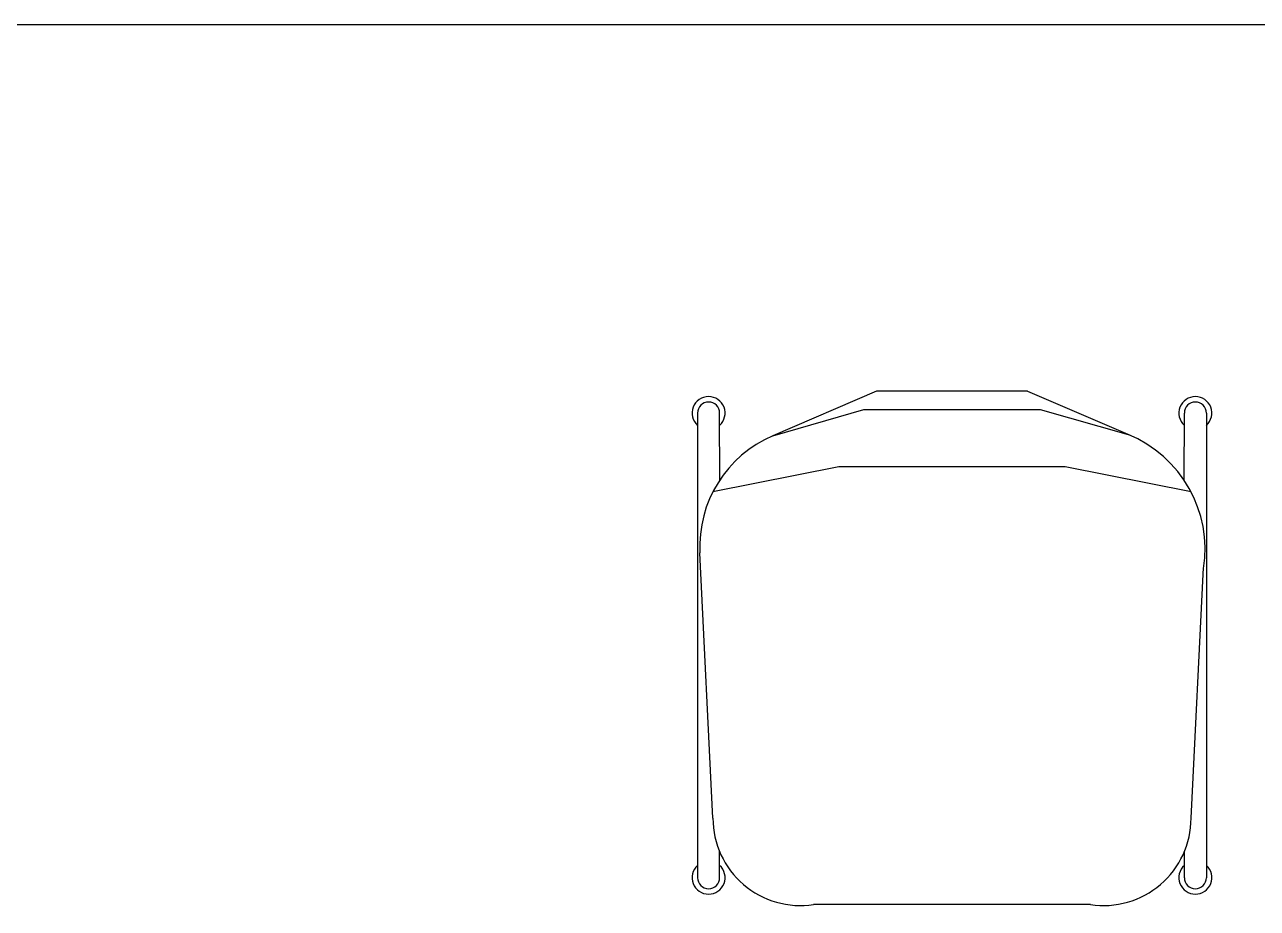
# Model space of a CAD drawing. Header units: millimetres. Extents: x 36213 to 52357, y 13387 to 22894.
# Drawn here: x 44862 to 45982, y 17286 to 18089 of the extents above; entities that cross this region are included whole.
import ezdxf

# ---------------------------------------------------------------- set-up
doc = ezdxf.new("R2010")
doc.units = ezdxf.units.MM
doc.layers.add('www.cad-blocks.net', color=7, linetype='Continuous')

# ---------------------------------------------------------------- blocks, each defined once
blk = doc.blocks.new('A$C40FA206C')
for p, q in [((0, 304.3, 784.2), (40.1, 397.6, 316.6)), ((466.5, 361.4), (466.5, 110)), ((0, 304.3), (0, 167.1)), ((0, 167.1, 784.2), (40.5, 73, 301.4)), ((388.1, 18.5, 418.3), (146.9, 6.6, 301.4))]:
    blk.add_line(p, q)
for points in [[(19.9, 466.8), (442.2, 466.8)], [(388.1, 452.9), (160.2, 464.3)], [(91.4, 452.9), (68.6, 338.6), (68.6, 132.8), (91.4, 18.5)], [(81, 446.7), (19.9, 446.8)], [(442.2, 446.8), (418.1, 446.8)], [(40.5, 73), (16.5, 155.7), (16.5, 315.7), (39.3, 395.7)], [(80.8, 24.7), (19.9, 24.6)], [(442.2, 24.6), (418.1, 24.6)], [(19.9, 4.6), (442.2, 4.6)]]:
    blk.add_lwpolyline(points)
for centre, radius, start, end in [((19.9, 456.8), 15, 41.8103, 318.1354), ((442.2, 456.8), 15, 221.8103, 138.1354), ((19.9, 456.8), 10, 90, 270), ((143.5, 353.1), 112.5, 81.0379, 157.7477), ((442.2, 456.8), 10, 270, 90), ((388, 373.4), 79.5, 351.3205, 89.8959), ((388, 98), 79.5, 270.1041, 8.6795), ((141.4, 116.4), 109.9, 203.2604, 272.8233), ((19.9, 14.6), 15, 41.8646, 318.1897), ((19.9, 14.6), 10, 90, 270), ((442.2, 14.6), 15, 221.8646, 138.1897), ((442.2, 14.6), 10, 270, 90)]:
    blk.add_arc(centre, radius, start, end)
blk = doc.blocks.new('A$C34347073')
at = {"rotation": 270}
blk.add_blockref('A$C40FA206C', (0.4, 467.4), dxfattribs=at)
blk = doc.blocks.new('FORMAT')
at = {"layer": 'www.cad-blocks.net', "color": 155, "true_color": 0x546d8e}
blk.add_line((37805.3, 18089.3), (52357.3, 18089.3), dxfattribs=at)

msp = doc.modelspace()

# ---------------------------------------------------------------- block references
msp.add_blockref('A$C34347073', (45468.2, 17288.7))
at = {"layer": 'www.cad-blocks.net'}
msp.add_blockref('FORMAT', (0, 0), dxfattribs=at)

doc.saveas('drawing.dxf')
